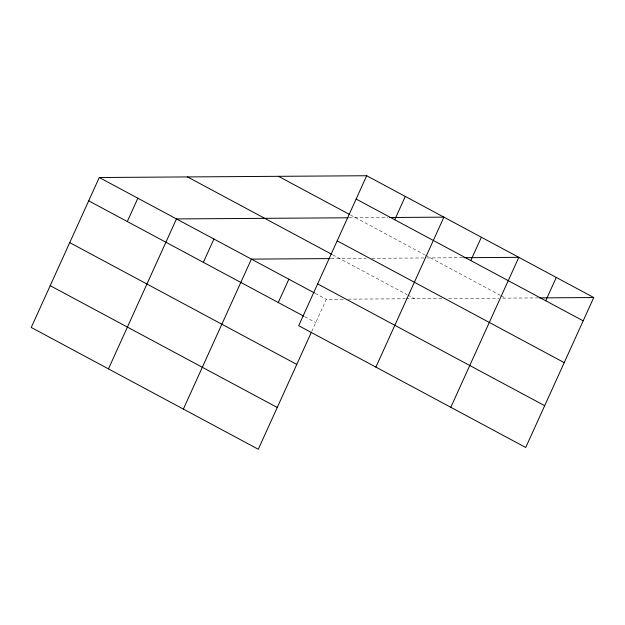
<?xml version="1.0" encoding="UTF-8"?>
<svg xmlns="http://www.w3.org/2000/svg" width="625" height="625" viewBox="0 0 625 625"><rect width="100%" height="100%" fill="white"/><g stroke="black" fill="none" stroke-linecap="round" stroke-linejoin="round"><path stroke-width="0.47" stroke-dasharray="3.12 2.34" d="M311.703 331.516L326.312 299.305L343.398 299.195M349.016 217.773L387.914 217.516M331.102 258.586L366.164 258.352M371.852 258.312L425.836 257.953M426.781 257.953L462.836 257.711M348.141 299.164L405.078 298.781M406.023 298.781L443.93 298.523M448.664 298.492L498.867 298.164M502.656 298.133L538.711 297.898M350.5 214.969L424.609 254.727M425.461 255.188L500.391 295.375M501.242 295.836L505.492 298.117M332.836 254.875L406.906 294.609M407.758 295.07L414.57 298.719M315.242 293.367L326.312 299.305M304.672 316.68L315.742 322.617"/><path stroke-width="0.94" d="M366.711 175.734L298.688 325.695L525.727 447.484L593.75 297.531L366.711 175.734L99.273 177.516L31.25 327.469L258.289 449.266L311.305 332.398M127.297 221.531L137.867 198.219M108.445 368.883L176.469 218.922L348.07 217.781M203.352 262.328L213.93 239.016M183.367 409.07L251.391 259.117L330.156 258.594M278.273 302.523L288.852 279.211M394.734 219.75L405.305 196.438M375.883 367.102L443.906 217.148L389.812 217.508M470.789 260.555L481.367 237.242M450.805 407.297L518.828 257.336L463.789 257.703M545.711 300.75L556.289 277.438M539.656 297.891L593.75 297.531M356.133 199.047L583.172 320.844M278.453 176.32L349.648 214.508M337.18 240.844L564.219 362.633M187.531 176.93L331.984 254.422M317.641 283.898L544.688 405.695M99.273 177.516L314.391 292.914M88.695 200.828L303.82 316.227M69.742 242.617L296.781 364.414M50.211 285.68L277.25 407.469"/></g></svg>
